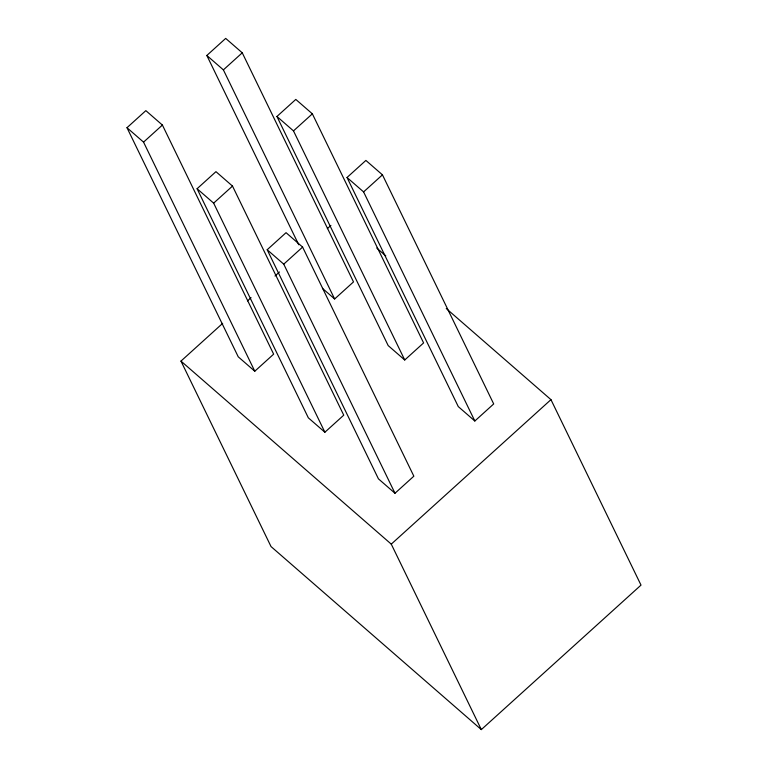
<?xml version="1.0" encoding="UTF-8"?>
<svg xmlns="http://www.w3.org/2000/svg" width="768" height="768" viewBox="0 0 768 768"><rect width="100%" height="100%" fill="white"/><g stroke="black" fill="none" stroke-linecap="round" stroke-linejoin="round"><path stroke-width="1.15" d="M126.989 127.709L145.853 110.64L162.403 125.059L273.648 354.154L254.794 371.222L238.234 356.803L126.989 127.709L143.549 142.128L254.794 371.222M298.752 244.771L206.832 55.469L225.696 38.4L242.256 52.81L353.501 281.914L334.637 298.973L322.435 288.355M143.549 142.128L162.403 125.059M334.637 298.973L223.392 69.878L242.256 52.81M197.088 188.726L215.952 171.658L232.502 186.077L343.747 415.171L324.893 432.23L308.333 417.821L197.088 188.726L213.648 203.136L324.893 432.23M276.931 116.477L295.795 99.418L312.355 113.827L423.6 342.922L404.736 359.99L388.176 345.581L276.931 116.477L293.491 130.896L404.736 359.99M213.648 203.136L232.502 186.077M293.491 130.896L312.355 113.827M267.187 249.744L286.051 232.675L302.602 247.085L413.846 476.189L394.992 493.248L378.432 478.838L267.187 249.744L283.747 264.154L394.992 493.248M347.03 177.494L365.894 160.426L382.454 174.845L493.699 403.939L474.835 421.008L458.275 406.589L347.03 177.494L363.59 191.904L474.835 421.008M283.747 264.154L302.602 247.085M363.59 191.904L382.454 174.845M446.256 308.525L550.954 399.648L641.011 585.11L481.325 729.6L271.027 546.557L180.97 361.094L222.662 323.366M247.507 300.893L251.059 297.677M275.011 276.01L279.446 271.997M327.35 228.643L330.902 225.437M481.325 729.6L391.267 544.138L550.954 399.648M206.832 55.469L223.392 69.878M376.762 248.035L385.786 255.888M180.97 361.094L391.267 544.138"/></g></svg>
